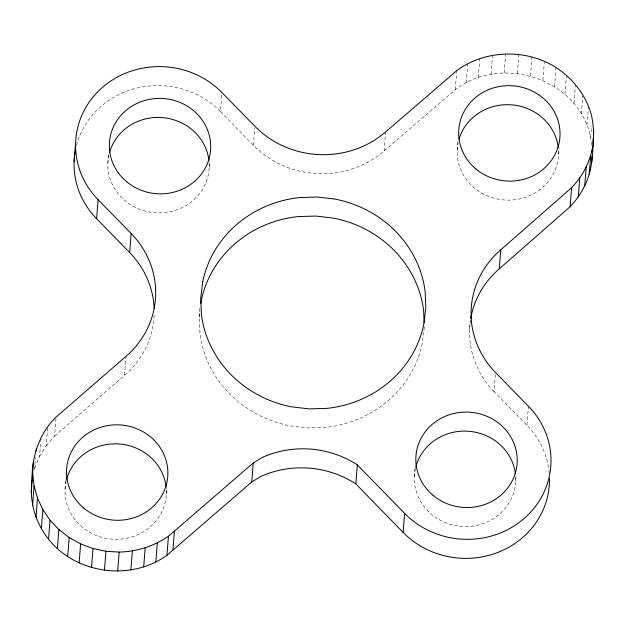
<?xml version="1.0" encoding="UTF-8"?>
<svg xmlns="http://www.w3.org/2000/svg" width="625" height="625" viewBox="0 0 625 625"><rect width="100%" height="100%" fill="white"/><g stroke="black" fill="none" stroke-linecap="round" stroke-linejoin="round"><path stroke-width="0.47" stroke-dasharray="3.12 2.34" d="M34.344 469.922L35.594 457.586M34.773 468.055L39.555 456.453L40.977 438.383M39.555 456.453L46.219 445.719L47.641 427.648M46.219 445.719L54.586 436.117L56.008 418.047M65.055 489.344L65.727 480.781M107.883 162.922L108.633 153.406M54.586 436.117L124.562 375.328L126.055 356.305M166.359 493.813L166.883 487.148M209.18 167.383L209.711 160.727M424.336 326.953L422.297 343.469A112.68 106.016 4.5 0 1 325.242 427.406L307.586 427.938L290.023 425.852A112.68 106.016 4.5 0 1 199.953 333.664L199.219 317.031L199.969 307.516M591.633 144.953C586.031 81.789 503.609 51.883 455.281 89.68L384.109 150.969A92.531 87.062 4.5 0 1 253.375 145.297L220.453 111.602L221.945 92.578M253.375 145.297L254.727 128.18M384.109 150.969L385.531 132.898M414.375 476.602L415.047 468.039M455.281 89.68L456.781 70.656M457.203 150.18L457.875 141.617M466.273 82.797L467.773 63.773M478.289 77.633L479.789 58.609M469.625 328.93L470.305 320.367M491.031 74.312L492.531 55.289M504.195 72.914L505.688 53.891M517.438 73.469L518.938 54.445M549.211 472.945A84.508 79.508 4.5 0 0 526.945 425.281L493.984 391.555L495.484 372.523M530.453 75.969L531.945 56.945M542.906 80.359L544.328 62.281M515.68 481.07L516.125 475.359M526.945 425.281L528.445 406.258M554.5 86.516L556 67.492M558.508 154.641L559.031 147.984M564.945 94.297L566.438 75.273M573.984 103.508L575.477 84.484M581.391 113.922L582.812 95.852M586.992 125.289L588.414 107.211M590.641 137.32L591.539 125.898M199.219 317.031L199.977 310.953M493.984 391.555A92.289 86.836 4.5 0 1 470.305 321.398M76.531 145.305A84.508 79.508 4.5 0 1 137.406 87.953A84.508 79.508 4.5 0 1 220.453 111.602M209.125 162.703A50.703 47.703 4.5 0 1 155.156 212.742A50.703 47.703 4.5 0 1 108.797 155.492M558.5 150.898A50.703 47.703 4.5 0 1 503.977 199.961A50.703 47.703 4.5 0 1 458.125 142.75M515.617 476.383A50.703 47.703 4.5 0 1 461.648 526.422A50.703 47.703 4.5 0 1 415.297 469.172M166.344 490.062A50.703 47.703 4.5 0 1 110.836 539.039A50.703 47.703 4.5 0 1 66.391 480.086M154.133 315.172A92.359 86.898 4.5 0 1 124.562 375.328"/><path stroke-width="0.94" d="M470.734 318.578A92.289 86.836 4.5 0 1 499.266 268.852L570.125 206.719C582.953 193.211 591.656 175.234 592 156.438M592.18 151.641L592.25 149.719M591.789 162.188C593.461 143.539 595.914 124.078 588.484 106.258C581.961 90.336 570.406 76.828 556 67.492C526.172 48.57 485.266 49.586 456.781 70.656L385.602 131.945A92.531 87.062 4.5 0 1 254.875 126.273L221.945 92.578A84.508 79.508 4.5 0 0 102.562 87.312A84.508 79.508 4.5 0 0 98.109 199.68L96.617 218.703L129.664 252.531A92.359 86.898 4.5 0 1 154.141 308.555M549.5 478.719A84.508 79.508 4.5 0 1 496.328 552.992A84.508 79.508 4.5 0 1 403.109 532.383L355.828 483.914A94.984 89.367 4.5 0 0 261.156 476.281L251.781 481.953L166.945 555.273C130.969 581.266 76.195 574.102 48.547 539.219C35.438 522.742 29.133 501.148 31.977 480.227C31.758 457.07 39.039 433.398 56.086 417.094L126.055 356.305A92.359 86.898 4.5 0 0 131.164 233.508L98.109 199.68M31.25 492.68L33.477 461.203M36.117 450.93L36.266 449.023M32.602 505.109L34.094 486.086L32.75 473.656M35.992 517.203L37.492 498.18L34.094 486.086M41.352 528.672L42.852 509.648L37.492 498.18M74.109 161.43L75.609 142.406M48.547 539.219L50.039 520.195L42.852 509.648M57.391 548.602L58.883 529.57L50.039 520.195M67.664 556.57L69.164 537.547L58.883 529.57M79.125 562.945L80.625 543.922L69.164 537.547M91.492 567.562L92.984 548.539L80.625 543.922M104.453 570.305L105.945 551.281L92.984 548.539M129.664 252.531L131.164 233.508M117.687 571.109L119.18 552.086C136.719 551.656 153.992 546.234 168.445 536.25L253.273 462.93L262.648 457.25A94.984 89.367 4.5 0 1 357.32 464.891L404.609 513.359A84.508 79.508 4.5 0 0 523.992 518.625A84.508 79.508 4.5 0 0 528.445 406.258L495.484 372.523A92.289 86.836 4.5 0 1 500.766 249.828L571.617 187.695C583.289 175.547 591.055 159.883 593.281 143.164M130.875 569.961L132.367 550.938M143.688 566.875L145.18 547.852M155.812 561.938L157.305 542.914M166.945 555.273L168.445 536.25M172.906 550.125L174.406 531.094M251.781 481.953L253.273 462.93M355.828 483.914L357.32 464.891M403.109 532.383L404.609 513.359M499.266 268.852L500.766 249.828M570.125 206.719L571.617 187.695M578.289 196.961L579.781 177.938M584.719 186.102L586.211 167.078M589.258 174.414L590.75 155.391M592.773 143.062L593.148 138.305M593.453 134.5L593.75 130.695M200.906 303.391L201.266 300.523A112.68 106.016 4.5 0 1 298.312 216.578L315.977 216.055L333.531 218.133A112.68 106.016 4.5 0 1 423.609 310.32L424.148 322.578M105.945 551.281L119.18 552.086M96.617 218.703A84.508 79.508 4.5 0 1 74.453 156.641M74.68 154.734A84.508 79.508 4.5 0 1 75.109 151.875M459.047 139.109A50.703 47.703 4.5 0 1 511.727 104.859A50.703 47.703 4.5 0 1 558.18 147.156M109.461 152.758A50.703 47.703 4.5 0 1 161.906 117.562A50.703 47.703 4.5 0 1 208.852 159.898M415.719 467.344A50.703 47.703 4.5 0 1 467.906 431.211A50.703 47.703 4.5 0 1 515.352 473.578M66.391 480.086A50.703 47.703 4.5 0 1 118.586 443.953A50.703 47.703 4.5 0 1 166.031 486.32M202.758 281.492L200.719 298.008L201.445 314.641A112.68 106.016 4.5 0 0 291.523 406.828L309.078 408.906L326.742 408.383A112.68 106.016 4.5 0 0 423.797 324.445L425.836 307.93L425.109 291.297A112.68 106.016 4.5 0 0 335.031 199.109L317.477 197.023L299.812 197.555A112.68 106.016 4.5 0 0 202.758 281.492M126.688 181.773A50.703 47.703 4.5 0 0 209.758 155.789A50.703 47.703 4.5 0 0 143.641 100.82A50.703 47.703 4.5 0 0 126.688 181.773M476.008 169.031A50.703 47.703 4.5 0 0 559.086 143.047A50.703 47.703 4.5 0 0 492.961 88.078A50.703 47.703 4.5 0 0 476.008 169.031M433.18 495.453A50.703 47.703 4.5 0 0 516.258 469.469A50.703 47.703 4.5 0 0 450.133 414.5A50.703 47.703 4.5 0 0 433.18 495.453M83.859 508.195A50.703 47.703 4.5 0 0 166.938 482.211A50.703 47.703 4.5 0 0 100.812 427.242A50.703 47.703 4.5 0 0 83.859 508.195"/></g></svg>
